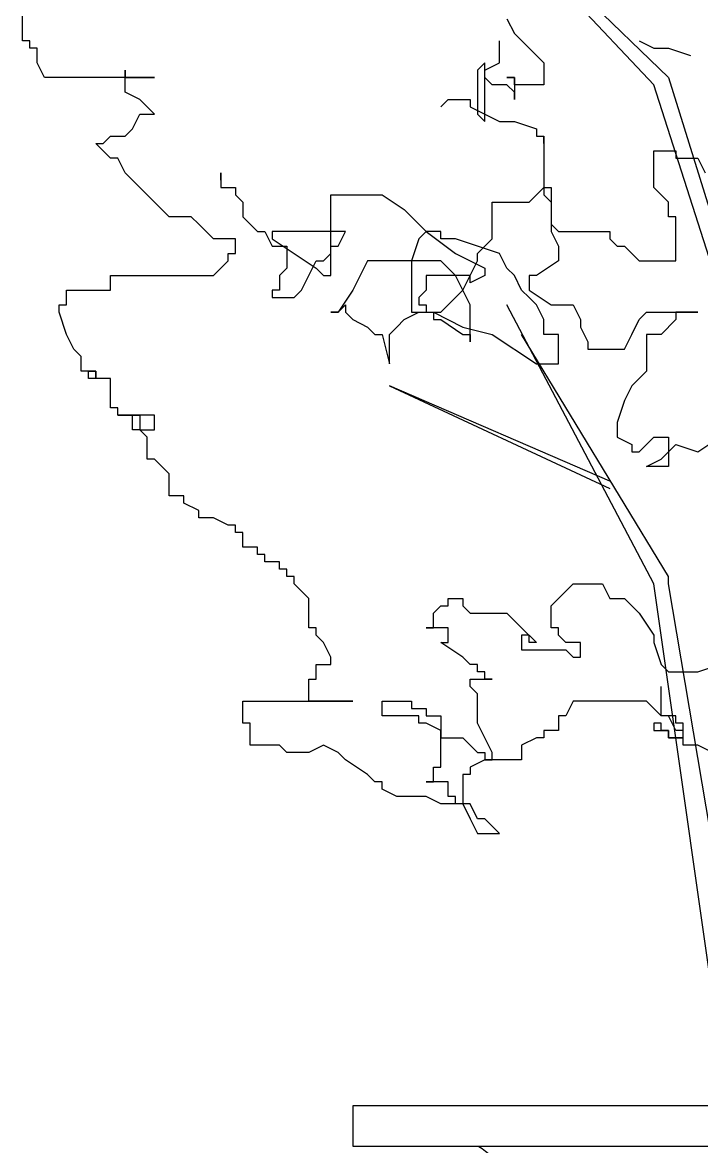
# Model space of a CAD drawing. Header units: millimetres. Extents: x 12377 to 30673, y 89761 to 101952.
# Drawn here: x 29297 to 29476.3, y 100050.5 to 100347.2 of the extents above; entities that cross this region are included whole.
import ezdxf

# ---------------------------------------------------------------- set-up
doc = ezdxf.new("R2010")
doc.units = ezdxf.units.MM

# ---------------------------------------------------------------- blocks, each defined once
blk = doc.blocks.new('SHRUB_E17')
for p, q in [((-407.13, 368.41), (-407.13, 391.66)), ((-151.34, 380.03), (-147.46, 372.29)), ((-403.25, 368.41), (-407.13, 368.41)), ((-403.25, 364.54), (-403.25, 368.41)), ((-155.22, 356.79), (-155.22, 368.41)), ((-147.46, 372.29), (-139.71, 364.54)), ((-81.58, 368.41), (-73.83, 364.54)), ((-399.37, 364.54), (-403.25, 364.54)), ((-399.37, 356.79), (-399.37, 364.54)), ((-139.71, 364.54), (-131.96, 356.79)), ((-73.83, 364.54), (-66.08, 364.54)), ((-66.08, 364.54), (-54.45, 360.66)), ((-395.5, 349.04), (-399.37, 356.79)), ((-162.97, 356.79), (-166.84, 352.91)), ((-162.97, 352.91), (-155.22, 356.79)), ((-162.97, 349.04), (-162.97, 356.79)), ((-131.96, 356.79), (-131.96, 345.17)), ((-352.87, 352.91), (-352.87, 349.04)), ((-352.87, 341.29), (-352.87, 352.91)), ((-166.84, 352.91), (-166.84, 329.67)), ((-162.97, 325.8), (-162.97, 352.91)), ((-337.37, 349.04), (-395.5, 349.04)), ((-352.87, 349.04), (-337.37, 349.04)), ((-159.09, 345.17), (-162.97, 349.04)), ((-151.34, 345.17), (-159.09, 345.17)), ((-151.34, 349.04), (-147.46, 349.04)), ((-147.46, 349.04), (-151.34, 349.04)), ((-147.46, 341.29), (-151.34, 345.17)), ((-147.46, 349.04), (-147.46, 337.42)), ((-147.46, 345.17), (-147.46, 349.04)), ((-131.96, 345.17), (-147.46, 345.17)), ((-345.12, 337.42), (-352.87, 341.29)), ((-147.46, 337.42), (-147.46, 341.29)), ((-337.37, 329.67), (-345.12, 337.42)), ((-186.22, 333.54), (-182.34, 337.42)), ((-182.34, 337.42), (-170.72, 337.42)), ((-170.72, 337.42), (-170.72, 333.54)), ((-170.72, 333.54), (-155.22, 325.8)), ((-348.99, 321.92), (-345.12, 329.67)), ((-345.12, 329.67), (-337.37, 329.67)), ((-166.84, 329.67), (-162.97, 325.8)), ((-352.87, 318.05), (-348.99, 321.92)), ((-155.22, 325.8), (-147.46, 325.8)), ((-147.46, 325.8), (-135.84, 321.92)), ((-135.84, 321.92), (-135.84, 318.05)), ((-364.49, 314.17), (-360.62, 318.05)), ((-360.62, 318.05), (-352.87, 318.05)), ((-135.84, 318.05), (-131.96, 318.05)), ((-131.96, 318.05), (-131.96, 287.06)), ((-131.96, 314.17), (-131.96, 318.05)), ((-131.96, 318.05), (-131.96, 314.17)), ((-368.37, 314.17), (-364.49, 314.17)), ((-364.49, 310.3), (-368.37, 314.17)), ((-360.62, 306.43), (-364.49, 310.3)), ((-73.83, 310.3), (-62.2, 310.3)), ((-73.83, 290.93), (-73.83, 310.3)), ((-62.2, 310.3), (-62.2, 306.43)), ((-356.74, 306.43), (-360.62, 306.43)), ((-352.87, 298.68), (-356.74, 306.43)), ((-62.2, 306.43), (-50.58, 306.43)), ((-50.58, 306.43), (-46.7, 298.68)), ((-345.12, 290.93), (-352.87, 298.68)), ((-302.49, 298.68), (-302.49, 290.93)), ((-302.49, 294.8), (-302.49, 298.68)), ((-337.37, 283.18), (-345.12, 290.93)), ((-302.49, 290.93), (-294.73, 290.93)), ((-294.73, 290.93), (-294.73, 287.06)), ((-139.71, 283.18), (-131.96, 290.93)), ((-131.96, 290.93), (-128.09, 290.93)), ((-128.09, 290.93), (-128.09, 267.69)), ((-66.08, 283.18), (-73.83, 290.93)), ((-294.73, 287.06), (-290.86, 283.18)), ((-244.35, 287.06), (-217.22, 287.06)), ((-244.35, 244.44), (-244.35, 287.06)), ((-217.22, 287.06), (-205.6, 279.31)), ((-131.96, 287.06), (-128.09, 283.18)), ((-329.61, 275.43), (-337.37, 283.18)), ((-290.86, 283.18), (-290.86, 275.43)), ((-205.6, 279.31), (-193.97, 267.69)), ((-159.09, 283.18), (-139.71, 283.18)), ((-159.09, 263.81), (-159.09, 283.18)), ((-128.09, 283.18), (-128.09, 271.56)), ((-66.08, 275.43), (-66.08, 283.18)), ((-317.99, 275.43), (-329.61, 275.43)), ((-314.11, 271.56), (-317.99, 275.43)), ((-290.86, 275.43), (-283.11, 267.69)), ((-62.2, 275.43), (-66.08, 275.43)), ((-62.2, 252.19), (-62.2, 275.43)), ((-306.36, 263.81), (-314.11, 271.56)), ((-283.11, 267.69), (-279.23, 267.69)), ((-279.23, 267.69), (-275.36, 259.94)), ((-275.36, 267.69), (-275.36, 263.81)), ((-236.6, 267.69), (-275.36, 267.69)), ((-240.48, 259.94), (-236.6, 267.69)), ((-193.97, 267.69), (-197.85, 263.81)), ((-186.22, 267.69), (-193.97, 267.69)), ((-193.97, 267.69), (-178.47, 256.06)), ((-186.22, 263.81), (-186.22, 267.69)), ((-128.09, 271.56), (-124.21, 267.69)), ((-128.09, 267.69), (-124.21, 259.94)), ((-124.21, 267.69), (-97.08, 267.69)), ((-97.08, 267.69), (-97.08, 263.81)), ((-294.73, 263.81), (-306.36, 263.81)), ((-294.73, 256.06), (-294.73, 263.81)), ((-275.36, 263.81), (-263.73, 256.06)), ((-197.85, 263.81), (-201.72, 252.19)), ((-178.47, 263.81), (-186.22, 263.81)), ((-166.84, 259.94), (-178.47, 263.81)), ((-166.84, 256.06), (-159.09, 263.81)), ((-97.08, 263.81), (-93.21, 259.94)), ((-298.61, 256.06), (-294.73, 256.06)), ((-298.61, 252.19), (-298.61, 256.06)), ((-275.36, 259.94), (-267.61, 259.94)), ((-267.61, 259.94), (-267.61, 248.31)), ((-263.73, 256.06), (-252.1, 248.31)), ((-248.23, 252.19), (-244.35, 256.06)), ((-244.35, 259.94), (-240.48, 259.94)), ((-244.35, 256.06), (-244.35, 259.94)), ((-178.47, 256.06), (-170.72, 252.19)), ((-155.22, 256.06), (-166.84, 259.94)), ((-166.84, 252.19), (-166.84, 256.06)), ((-151.34, 248.31), (-155.22, 256.06)), ((-124.21, 259.94), (-124.21, 252.19)), ((-93.21, 259.94), (-89.33, 259.94)), ((-89.33, 259.94), (-81.58, 252.19)), ((-302.49, 248.31), (-298.61, 252.19)), ((-255.98, 244.44), (-252.1, 252.19)), ((-252.1, 252.19), (-248.23, 252.19)), ((-224.98, 252.19), (-228.85, 244.44)), ((-186.22, 252.19), (-224.98, 252.19)), ((-201.72, 252.19), (-201.72, 225.07)), ((-178.47, 244.44), (-186.22, 252.19)), ((-170.72, 244.44), (-166.84, 252.19)), ((-170.72, 252.19), (-162.97, 248.31)), ((-124.21, 252.19), (-135.84, 244.44)), ((-81.58, 252.19), (-62.2, 252.19)), ((-360.62, 244.44), (-306.36, 244.44)), ((-360.62, 236.69), (-360.62, 244.44)), ((-306.36, 244.44), (-302.49, 248.31)), ((-267.61, 248.31), (-271.48, 244.44)), ((-271.48, 244.44), (-271.48, 236.69)), ((-259.85, 236.69), (-255.98, 244.44)), ((-252.1, 248.31), (-248.23, 244.44)), ((-248.23, 244.44), (-244.35, 244.44)), ((-228.85, 244.44), (-232.73, 236.69)), ((-193.97, 244.44), (-193.97, 236.69)), ((-170.72, 244.44), (-193.97, 244.44)), ((-170.72, 228.94), (-178.47, 244.44)), ((-174.59, 236.69), (-170.72, 244.44)), ((-170.72, 240.57), (-170.72, 244.44)), ((-162.97, 244.44), (-170.72, 240.57)), ((-162.97, 248.31), (-162.97, 244.44)), ((-147.46, 244.44), (-151.34, 248.31)), ((-143.59, 236.69), (-147.46, 244.44)), ((-139.71, 244.44), (-139.71, 236.69)), ((-135.84, 244.44), (-139.71, 244.44)), ((-383.87, 236.69), (-360.62, 236.69)), ((-383.87, 228.94), (-383.87, 236.69)), ((-275.36, 236.69), (-275.36, 232.82)), ((-271.48, 236.69), (-275.36, 236.69)), ((-275.36, 232.82), (-263.73, 232.82)), ((-263.73, 232.82), (-259.85, 236.69)), ((-232.73, 236.69), (-240.48, 225.07)), ((-193.97, 236.69), (-197.85, 232.82)), ((-197.85, 232.82), (-197.85, 228.94)), ((-186.22, 225.07), (-178.47, 232.82)), ((-178.47, 232.82), (-174.59, 236.69)), ((-139.71, 232.82), (-143.59, 236.69)), ((-139.71, 236.69), (-128.09, 228.94)), ((-135.84, 228.94), (-139.71, 232.82)), ((-387.75, 228.94), (-383.87, 228.94)), ((-387.75, 225.07), (-387.75, 228.94)), ((-240.48, 225.07), (-236.6, 228.94)), ((-236.6, 228.94), (-236.6, 225.07)), ((-197.85, 228.94), (-193.97, 228.94)), ((-193.97, 228.94), (-193.97, 225.07)), ((-170.72, 209.57), (-170.72, 228.94)), ((-131.96, 221.2), (-135.84, 228.94)), ((-128.09, 228.94), (-116.46, 228.94)), ((-116.46, 228.94), (-112.58, 221.2)), ((-383.87, 213.45), (-387.75, 225.07)), ((-244.35, 225.07), (-240.48, 225.07)), ((-240.48, 225.07), (-244.35, 225.07)), ((-236.6, 225.07), (-232.73, 221.2)), ((-232.73, 221.2), (-224.98, 217.32)), ((-209.47, 217.32), (-205.6, 221.2)), ((-205.6, 221.2), (-197.85, 225.07)), ((-201.72, 225.07), (-186.22, 225.07)), ((-197.85, 225.07), (-190.1, 225.07)), ((-193.97, 225.07), (-190.1, 225.07)), ((-190.1, 225.07), (-174.59, 217.32)), ((-190.1, 225.07), (-190.1, 221.2)), ((-190.1, 221.2), (-186.22, 221.2)), ((-186.22, 221.2), (-174.59, 213.45)), ((-131.96, 213.45), (-131.96, 221.2)), ((-112.58, 221.2), (-112.58, 217.32)), ((-85.46, 213.45), (-81.58, 221.2)), ((-81.58, 221.2), (-77.7, 225.07)), ((-77.7, 225.07), (-50.58, 225.07)), ((-62.2, 221.2), (-69.95, 213.45)), ((-62.2, 225.07), (-62.2, 221.2)), ((-50.58, 225.07), (-62.2, 225.07)), ((-224.98, 217.32), (-221.1, 213.45)), ((-213.35, 213.45), (-209.47, 217.32)), ((-174.59, 217.32), (-159.09, 213.45)), ((-112.58, 217.32), (-108.71, 209.57)), ((-380, 205.7), (-383.87, 213.45)), ((-221.1, 213.45), (-217.22, 213.45)), ((-217.22, 213.45), (-213.35, 197.95)), ((-213.35, 197.95), (-213.35, 213.45)), ((-174.59, 213.45), (-170.72, 213.45)), ((-170.72, 213.45), (-170.72, 209.57)), ((-159.09, 213.45), (-135.84, 197.95)), ((-124.21, 213.45), (-131.96, 213.45)), ((-124.21, 197.95), (-124.21, 213.45)), ((-108.71, 209.57), (-108.71, 205.7)), ((-89.33, 205.7), (-85.46, 213.45)), ((-77.7, 213.45), (-77.7, 194.08)), ((-69.95, 213.45), (-77.7, 213.45)), ((-376.12, 201.83), (-380, 205.7)), ((-376.12, 194.08), (-376.12, 201.83)), ((-108.71, 205.7), (-89.33, 205.7)), ((-135.84, 197.95), (-124.21, 197.95)), ((-372.25, 194.08), (-376.12, 194.08)), ((-372.25, 190.2), (-372.25, 194.08)), ((-372.25, 194.08), (-368.37, 194.08)), ((-368.37, 194.08), (-372.25, 194.08)), ((-368.37, 190.2), (-372.25, 190.2)), ((-368.37, 194.08), (-368.37, 190.2)), ((-368.37, 190.2), (-368.37, 194.08)), ((-360.62, 190.2), (-368.37, 190.2)), ((-360.62, 174.71), (-360.62, 190.2)), ((-77.7, 194.08), (-85.46, 186.33)), ((-85.46, 186.33), (-89.33, 178.58)), ((-89.33, 178.58), (-93.21, 166.96)), ((-356.74, 174.71), (-360.62, 174.71)), ((-356.74, 170.83), (-356.74, 174.71)), ((-337.37, 170.83), (-356.74, 170.83)), ((-356.74, 170.83), (-345.12, 170.83)), ((-348.99, 170.83), (-356.74, 170.83)), ((-348.99, 163.09), (-348.99, 170.83)), ((-345.12, 170.83), (-345.12, 163.09)), ((-337.37, 163.09), (-337.37, 170.83)), ((-93.21, 166.96), (-93.21, 159.21)), ((-345.12, 163.09), (-348.99, 163.09)), ((-345.12, 163.09), (-337.37, 163.09)), ((-341.24, 159.21), (-345.12, 163.09)), ((-341.24, 147.59), (-341.24, 159.21)), ((-93.21, 159.21), (-85.46, 155.34)), ((-85.46, 155.34), (-85.46, 151.46)), ((-81.58, 151.46), (-77.7, 155.34)), ((-77.7, 155.34), (-73.83, 159.21)), ((-73.83, 159.21), (-66.08, 159.21)), ((-69.95, 147.59), (-62.2, 155.34)), ((-66.08, 159.21), (-66.08, 143.72)), ((-62.2, 155.34), (-50.58, 151.46)), ((-50.58, 151.46), (-38.95, 159.21)), ((-85.46, 151.46), (-81.58, 151.46)), ((-337.37, 147.59), (-341.24, 147.59)), ((-329.61, 139.84), (-337.37, 147.59)), ((-77.7, 143.72), (-69.95, 147.59)), ((-66.08, 143.72), (-77.7, 143.72)), ((-329.61, 128.22), (-329.61, 139.84)), ((-321.86, 128.22), (-329.61, 128.22)), ((-321.86, 124.34), (-321.86, 128.22)), ((-314.11, 120.47), (-321.86, 124.34)), ((-314.11, 116.6), (-314.11, 120.47)), ((-306.36, 116.6), (-314.11, 116.6)), ((-298.61, 112.72), (-306.36, 116.6)), ((-294.73, 112.72), (-298.61, 112.72)), ((-294.73, 108.85), (-294.73, 112.72)), ((-290.86, 108.85), (-294.73, 108.85)), ((-290.86, 101.1), (-290.86, 108.85)), ((-283.11, 101.1), (-290.86, 101.1)), ((-283.11, 97.23), (-283.11, 101.1)), ((-279.23, 97.23), (-283.11, 97.23)), ((-279.23, 93.35), (-279.23, 97.23)), ((-271.48, 93.35), (-279.23, 93.35)), ((-271.48, 89.48), (-271.48, 93.35)), ((-267.61, 89.48), (-271.48, 89.48)), ((-267.61, 85.6), (-267.61, 89.48)), ((-263.73, 85.6), (-267.61, 85.6)), ((-263.73, 81.73), (-263.73, 85.6)), ((-255.98, 73.98), (-263.73, 81.73)), ((-124.21, 73.98), (-116.46, 81.73)), ((-116.46, 81.73), (-100.96, 81.73)), ((-100.96, 81.73), (-97.08, 73.98)), ((-255.98, 58.49), (-255.98, 73.98)), ((-182.34, 73.98), (-174.59, 73.98)), ((-182.34, 70.11), (-182.34, 73.98)), ((-174.59, 73.98), (-174.59, 70.11)), ((-128.09, 70.11), (-124.21, 73.98)), ((-97.08, 73.98), (-89.33, 73.98)), ((-89.33, 73.98), (-81.58, 66.23)), ((-190.1, 66.23), (-186.22, 70.11)), ((-190.1, 58.49), (-190.1, 66.23)), ((-186.22, 70.11), (-182.34, 70.11)), ((-174.59, 70.11), (-170.72, 66.23)), ((-170.72, 66.23), (-151.34, 66.23)), ((-151.34, 66.23), (-143.59, 58.49)), ((-128.09, 58.49), (-128.09, 70.11)), ((-81.58, 66.23), (-73.83, 54.61)), ((-252.1, 58.49), (-255.98, 58.49)), ((-252.1, 54.61), (-252.1, 58.49)), ((-248.23, 50.74), (-252.1, 54.61)), ((-193.97, 58.49), (-190.1, 58.49)), ((-182.34, 58.49), (-193.97, 58.49)), ((-182.34, 50.74), (-182.34, 58.49)), ((-143.59, 58.49), (-135.84, 50.74)), ((-143.59, 54.61), (-143.59, 46.86)), ((-139.71, 54.61), (-143.59, 54.61)), ((-139.71, 50.74), (-139.71, 54.61)), ((-124.21, 58.49), (-128.09, 58.49)), ((-124.21, 54.61), (-124.21, 58.49)), ((-120.34, 50.74), (-124.21, 54.61)), ((-73.83, 54.61), (-73.83, 50.74)), ((-244.35, 42.99), (-248.23, 50.74)), ((-186.22, 50.74), (-182.34, 50.74)), ((-174.59, 42.99), (-186.22, 50.74)), ((-135.84, 50.74), (-139.71, 50.74)), ((-112.58, 50.74), (-120.34, 50.74)), ((-112.58, 42.99), (-112.58, 50.74)), ((-73.83, 50.74), (-69.95, 39.12)), ((-244.35, 39.12), (-244.35, 42.99)), ((-170.72, 39.12), (-174.59, 42.99)), ((-143.59, 46.86), (-120.34, 46.86)), ((-120.34, 46.86), (-116.46, 42.99)), ((-116.46, 42.99), (-112.58, 42.99)), ((-252.1, 39.12), (-244.35, 39.12)), ((-252.1, 31.37), (-252.1, 39.12)), ((-166.84, 39.12), (-170.72, 39.12)), ((-166.84, 35.24), (-166.84, 39.12)), ((-69.95, 39.12), (-66.08, 35.24)), ((-50.58, 35.24), (-38.95, 39.12)), ((-255.98, 31.37), (-252.1, 31.37)), ((-255.98, 19.74), (-255.98, 31.37)), ((-170.72, 31.37), (-159.09, 31.37)), ((-170.72, 27.49), (-170.72, 31.37)), ((-162.97, 35.24), (-166.84, 35.24)), ((-162.97, 31.37), (-162.97, 35.24)), ((-159.09, 31.37), (-162.97, 31.37)), ((-66.08, 35.24), (-50.58, 35.24)), ((-166.84, 23.62), (-170.72, 27.49)), ((-69.95, 12), (-69.95, 27.49)), ((-290.86, 19.74), (-232.73, 19.74)), ((-290.86, 8.12), (-290.86, 19.74)), ((-232.73, 19.74), (-255.98, 19.74)), ((-217.22, 19.74), (-201.72, 19.74)), ((-217.22, 12), (-217.22, 19.74)), ((-201.72, 19.74), (-201.72, 15.87)), ((-166.84, 8.12), (-166.84, 23.62)), ((-116.46, 19.74), (-120.34, 12)), ((-77.7, 19.74), (-116.46, 19.74)), ((-69.95, 12), (-77.7, 19.74)), ((-197.85, 12), (-217.22, 12)), ((-201.72, 15.87), (-193.97, 15.87)), ((-197.85, 8.12), (-197.85, 12)), ((-193.97, 15.87), (-193.97, 12)), ((-193.97, 12), (-186.22, 12)), ((-186.22, 12), (-186.22, 0.37)), ((-124.21, 12), (-124.21, 4.25)), ((-120.34, 12), (-124.21, 12)), ((-62.2, 12), (-69.95, 12)), ((-66.08, 12), (-69.95, 12)), ((-62.2, 4.25), (-66.08, 12)), ((-62.2, 8.12), (-62.2, 12)), ((-286.98, 8.12), (-290.86, 8.12)), ((-286.98, -3.5), (-286.98, 8.12)), ((-193.97, 8.12), (-197.85, 8.12)), ((-186.22, 4.25), (-193.97, 8.12)), ((-162.97, 0.37), (-166.84, 8.12)), ((-73.83, 8.12), (-73.83, 4.25)), ((-69.95, 8.12), (-73.83, 8.12)), ((-69.95, 4.25), (-69.95, 8.12)), ((-58.33, 8.12), (-62.2, 8.12)), ((-58.33, 0.37), (-58.33, 8.12)), ((-186.22, -15.12), (-186.22, 4.25)), ((-186.22, 0.37), (-174.59, 0.37)), ((-174.59, 0.37), (-170.72, -3.5)), ((-159.09, -7.37), (-162.97, 0.37)), ((-135.84, 0.37), (-143.59, -3.5)), ((-131.96, 0.37), (-135.84, 0.37)), ((-131.96, 4.25), (-131.96, 0.37)), ((-124.21, 4.25), (-131.96, 4.25)), ((-73.83, 4.25), (-66.08, 4.25)), ((-66.08, 4.25), (-69.95, 4.25)), ((-66.08, 4.25), (-66.08, 0.37)), ((-66.08, 0.37), (-66.08, 4.25)), ((-66.08, 0.37), (-58.33, 0.37)), ((-58.33, 0.37), (-66.08, 0.37)), ((-58.33, 4.25), (-62.2, 4.25)), ((-58.33, 0.37), (-58.33, 4.25)), ((-58.33, -3.5), (-58.33, 0.37)), ((-271.48, -3.5), (-286.98, -3.5)), ((-267.61, -7.37), (-271.48, -3.5)), ((-248.23, -3.5), (-255.98, -7.37)), ((-240.48, -7.37), (-248.23, -3.5)), ((-170.72, -3.5), (-166.84, -7.37)), ((-143.59, -3.5), (-143.59, -11.25)), ((-50.58, -3.5), (-58.33, -3.5)), ((-42.82, -7.37), (-50.58, -3.5)), ((-255.98, -7.37), (-267.61, -7.37)), ((-236.6, -11.25), (-240.48, -7.37)), ((-224.98, -19), (-236.6, -11.25)), ((-162.97, -11.25), (-170.72, -15.12)), ((-166.84, -7.37), (-162.97, -7.37)), ((-162.97, -7.37), (-162.97, -11.25)), ((-162.97, -11.25), (-159.09, -11.25)), ((-143.59, -11.25), (-162.97, -11.25)), ((-159.09, -11.25), (-159.09, -7.37)), ((-190.1, -15.12), (-186.22, -15.12)), ((-190.1, -22.87), (-190.1, -15.12)), ((-170.72, -15.12), (-170.72, -19)), ((-221.1, -22.87), (-224.98, -19)), ((-217.22, -22.87), (-221.1, -22.87)), ((-217.22, -26.74), (-217.22, -22.87)), ((-193.97, -22.87), (-190.1, -22.87)), ((-182.34, -22.87), (-193.97, -22.87)), ((-182.34, -30.62), (-182.34, -22.87)), ((-174.59, -19), (-174.59, -34.49)), ((-170.72, -19), (-174.59, -19)), ((-209.47, -30.62), (-217.22, -26.74)), ((-193.97, -30.62), (-209.47, -30.62)), ((-186.22, -34.49), (-193.97, -30.62)), ((-170.72, -34.49), (-186.22, -34.49)), ((-178.47, -30.62), (-182.34, -30.62)), ((-178.47, -34.49), (-178.47, -30.62)), ((-174.59, -34.49), (-170.72, -42.24)), ((-166.84, -42.24), (-170.72, -34.49)), ((-170.72, -42.24), (-166.84, -49.99)), ((-162.97, -42.24), (-166.84, -42.24)), ((-159.09, -46.11), (-162.97, -42.24)), ((-155.22, -49.99), (-159.09, -46.11)), ((-166.84, -49.99), (-155.22, -49.99))]:
    blk.add_line(p, q)
for points in [[(-7.95, 139.84), (-73.83, 345.17), (-118.26, 392.44)], [(-110.56, 392.16), (-66.08, 349.04), (-66.08, 349.04), (7.56, 112.72), (119.95, 221.2), (247.84, 271.56), (112.2, 221.2), (-0.19, 81.73)], [(-35.07, -189.46), (-73.83, 81.73), (-151.34, 228.94)], [(-19.57, -197.2), (-19.57, -193.33), (-66.08, 81.73), (-66.08, 85.6), (-143.59, 213.45)], [(-97.08, 135.97), (-213.35, 186.33), (-97.08, 132.09)]]:
    blk.add_lwpolyline(points)
blk.add_lwpolyline([(-232.5, -215.31), (-232.5, -193.66), (200.76, -193.66), (200.76, -215.31)], close=True)
blk.add_lwpolyline([(-166.29, -215.31, -0.691878), (-174.22, -266.57, 0.198285), (-281.49, -339.67, 0.132526), (-237.61, -559, 0.169431), (-164.47, -668.67, -0.23969), (-139.54, -719.84)], format="xyb")
blk = doc.blocks.new('A$C16FB21C8')
at = {"xscale": 0.5, "yscale": 0.5, "zscale": 0.5}
blk.add_blockref('SHRUB_E17', (211.31, 369.67), dxfattribs=at)
blk.add_blockref('SHRUB_E17', (211.31, 369.67), dxfattribs=at)

msp = doc.modelspace()

# ---------------------------------------------------------------- block references
msp.add_blockref('A$C16FB21C8', (29289.27, 99788.45))

doc.saveas('drawing.dxf')
